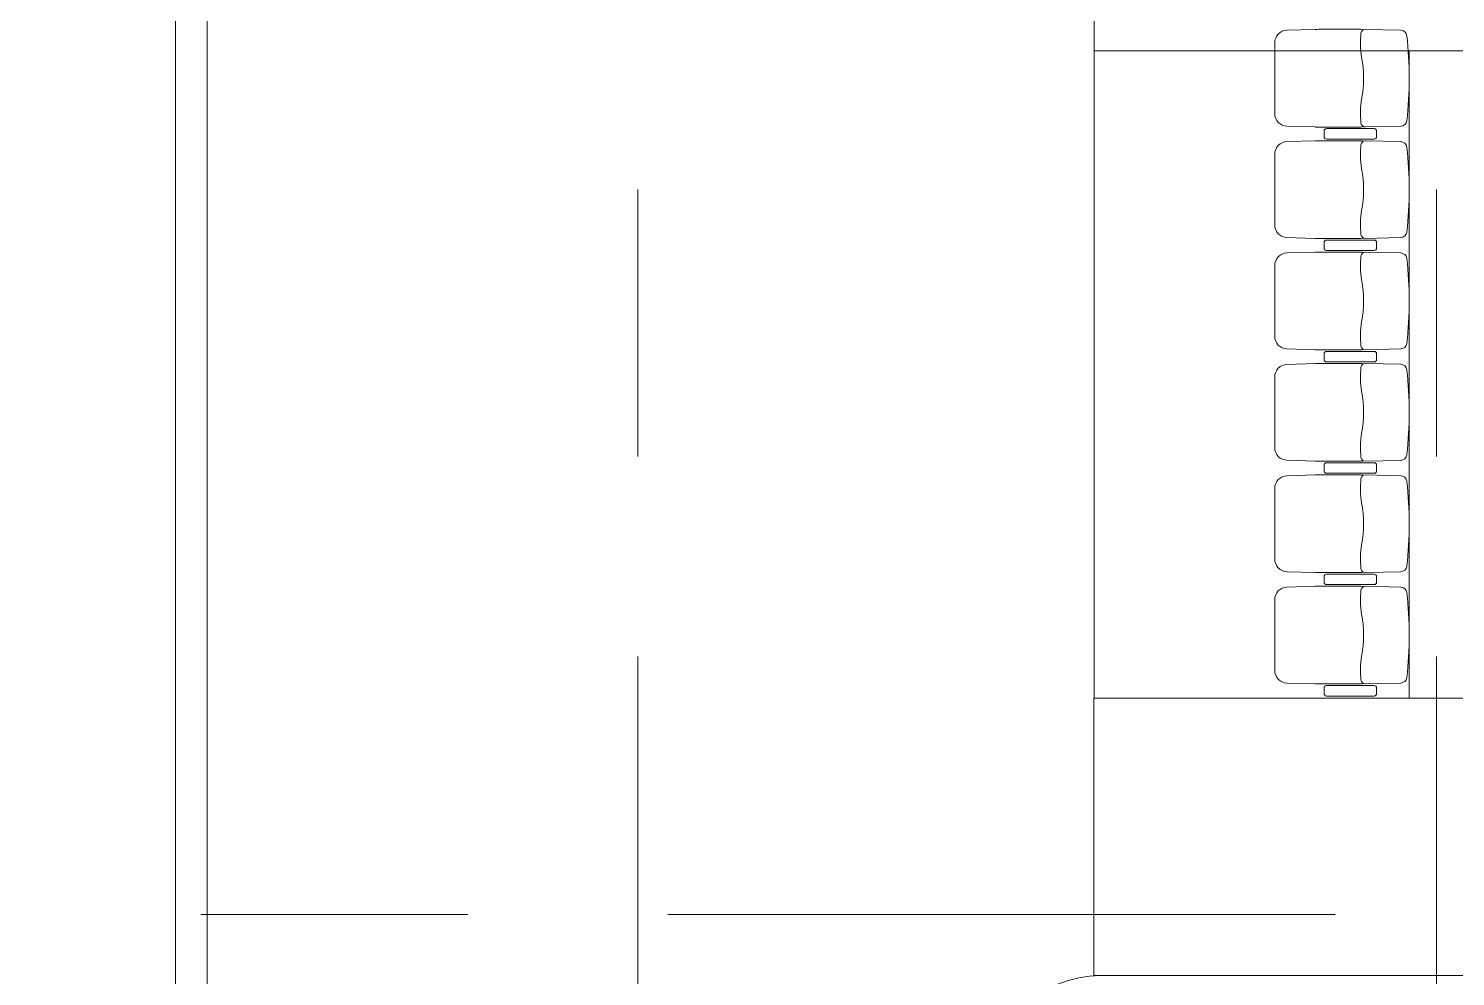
# Model space of a CAD drawing. Header units: millimetres. Extents: x 48966 to 155647, y -43515 to 30475.
# Drawn here: x 103632 to 110422, y -10077 to -5567 of the extents above; entities that cross this region are included whole.
import ezdxf

# ---------------------------------------------------------------- set-up
doc = ezdxf.new("R2010")
doc.units = ezdxf.units.MM
doc.linetypes.add('IMPORT-01 Штриховая _2 мм_', pattern=[600, 400, -200])
doc.linetypes.add('Осевые', pattern=[6350, 1270, -952.5, 3175, -952.5])
for name, color, linetype, lineweight in [('_Разделитель помещений_', 7, 'IMPORT-01 Штриховая _2 мм_', 9), ('Оси-2', 7, 'Осевые', 9), ('Перекрытия', 7, 'Continuous', 9), ('Стены', 7, 'Continuous', 9)]:
    doc.layers.add(name, color=color, linetype=linetype, lineweight=lineweight)
doc.layers.add('Ломаная-1', color=7, linetype='Continuous', lineweight=9, true_color=0x656565)
doc.layers.add('Рассадка_партер_ТХ_К_dwg-1', color=7, linetype='Continuous', lineweight=9, true_color=0x656565)

# ---------------------------------------------------------------- blocks, each defined once
blk = doc.blocks.new('Рассадка_партер_ТХ_К_dwg_A$C344E6C13-8379877-План 2-го этажа на отм_ 0_000')
at = {"layer": 'Ломаная-1'}
for p, q in [((155.4, 537), (155.4, 563)), ((167.4, 575), (393.5, 575)), ((405.5, 537), (405.5, 563)), ((40.7, 513.5), (209.3, 517.1)), ((167.4, 525), (393.5, 525)), ((431.8, 517.5), (229.9, 517.5)), ((448.3, 517.3), (581.9, 513.2)), ((640.1, 116.7), (640.1, 453.3)), ((40.7, 56.5), (209.3, 52.9)), ((155.4, 7), (155.4, 33)), ((167.4, 45), (393.5, 45)), ((431.8, 52.5), (229.9, 52.5)), ((405.5, 7), (405.5, 33)), ((581.9, 56.8), (448.3, 52.7)), ((167.4, -5), (393.5, -5))]:
    blk.add_line(p, q, dxfattribs=at)
for centre, radius, start, end in [((167.4, 563), 12, 90, 180), ((393.5, 563), 12, 0, 90), ((1777.1, 285), 1777.1, 173.46665, 186.53335), ((41.3, 483.5), 30, 91.2274, 172.94441), ((167.4, 537), 12, 180, 270), ((209.7, 497.1), 20, 6.40313, 91.2274), ((229.9, 477.5), 40, 90, 108.04995), ((-214.8, 451.7), 447, 351.42184, 6.12423), ((393.5, 537), 12, 270, 360), ((431.8, -32.5), 550, 88.28164, 90), ((580.1, 453.3), 60, 360, 88.28164), ((722.2, 285), 505, 168.57881, 191.42119), ((-214.8, 118.3), 447, 353.87577, 8.57816), ((41.3, 86.5), 30, 187.05559, 268.7726), ((209.7, 72.9), 20, 268.7726, 353.59687), ((580.1, 116.7), 60, 271.71836, 0), ((167.4, 33), 12, 90, 180), ((167.4, 7), 12, 180, 270), ((229.9, 92.5), 40, 251.95005, 270), ((393.5, 33), 12, 0, 90), ((393.5, 7), 12, 270, 0), ((431.8, 602.5), 550, 270, 271.71836)]:
    blk.add_arc(centre, radius, start, end, dxfattribs=at)
blk = doc.blocks.new('Рассадка_партер_ТХ_К_dwg_Сидения_партер _по П__dwg-6688590-План 2-го этажа на отм_ 0_000-8379879-План 2-го этажа на отм_ 0_000')
at = {"layer": 'Ломаная-1'}
for p, q in [((30832.1, 18197.7), (30965.6, 18201.7)), ((30982.1, 18201.9), (31184, 18201.9)), ((31373.3, 18197.9), (31204.6, 18201.5)), ((30773.9, 18137.7), (30773.9, 17801.1)), ((31414, 18099.4), (31414, 15019.4)), ((30965.6, 17737.2), (30832.1, 17741.2)), ((30982.1, 17736.9), (31184, 17736.9)), ((31246.5, 17729.4), (31020.5, 17729.4)), ((31373.3, 17740.9), (31204.6, 17737.3)), ((31008.5, 17717.4), (31008.5, 17691.4)), ((31246.5, 17679.4), (31020.5, 17679.4)), ((31258.5, 17717.4), (31258.5, 17691.4))]:
    blk.add_line(p, q, dxfattribs=at)
at = {"layer": 'Ломаная-1', "flags": 128}
for points in [[(32364, 22079.4), (29914, 22079.4), (29914, 18099.4), (32364, 18099.4)], [(32364, 13699.4), (29913.8, 13699.4), (29913.8, 15019.4), (32364, 15019.4), (29914, 15019.4), (29914, 18099.4), (32364, 18099.4)]]:
    blk.add_lwpolyline(points, dxfattribs=at)
at = {"layer": 'Ломаная-1'}
for centre, radius, start, end in [((30833.9, 18137.7), 60, 91.71836, 180), ((30982.1, 17651.9), 550, 90, 91.71836), ((31184, 18161.9), 40, 71.95005, 90), ((31204.2, 18181.5), 20, 88.7726, 173.59687), ((31372.6, 18167.9), 30, 7.05559, 88.7726), ((31628.8, 18136.1), 447, 173.87577, 188.57816), ((29636.9, 17969.4), 1777.1, 353.46665, 6.53335), ((30691.8, 17969.4), 505, 348.57881, 11.42119), ((31628.8, 17802.7), 447, 171.42184, 186.12423), ((30833.9, 17801.1), 60, 180, 268.28164), ((30982.1, 18286.9), 550, 268.28164, 270), ((31020.5, 17717.4), 12, 90, 180), ((31184, 17776.9), 40, 270, 288.04995), ((31204.2, 17757.3), 20, 186.40313, 271.2274), ((31246.5, 17717.4), 12, 0, 90), ((31372.6, 17770.9), 30, 271.2274, 352.94441), ((31020.5, 17691.4), 12, 180, 270), ((31246.5, 17691.4), 12, 270, 0)]:
    blk.add_arc(centre, radius, start, end, dxfattribs=at)
at = {"rotation": 180}
for p in [(31414, 17724.4), (31414, 17194.4), (31414, 17194.4), (31414, 16664.4), (31414, 16134.4), (31414, 15604.4)]:
    blk.add_blockref('Рассадка_партер_ТХ_К_dwg_A$C344E6C13-8379877-План 2-го этажа на отм_ 0_000', p, dxfattribs=at)
blk = doc.blocks.new('Рассадка_партер_ТХ_К_dwg-8379875-План 2-го этажа на отм_ 0_000')
blk.add_blockref('Рассадка_партер_ТХ_К_dwg_Сидения_партер _по П__dwg-6688590-План 2-го этажа на отм_ 0_000-8379879-План 2-го этажа на отм_ 0_000', (-26490.8, -9322.1))

msp = doc.modelspace()

# ---------------------------------------------------------------- linework, layer by layer
at = {"layer": '_Разделитель помещений_'}
msp.add_line((104481.6, 11167.1), (104481.6, -18517.9), dxfattribs=at)
at = {"layer": 'Оси-2'}
for p, q in [((104331.6, 25417.1), (104331.6, -41737.8)), ((106531.6, 25417.1), (106531.6, -41737.8)), ((110331.6, 25417.1), (110331.6, -41737.8)), ((150171.6, -9782.9), (50565.6, -9782.9))]:
    msp.add_line(p, q, dxfattribs=at)
at = {"layer": 'Перекрытия'}
for p, q in [((104331.6, -10082.9), (104331.6, 2717.1)), ((104481.6, -3682.9), (104481.6, -10082.9))]:
    msp.add_line(p, q, dxfattribs=at)
at = {"layer": 'Стены'}
msp.add_line((108731.6, -10072.9), (120123.5, -10072.9), dxfattribs=at)
msp.add_arc((108731.6, -10582.9), 510, 90, 180, dxfattribs=at)

# ---------------------------------------------------------------- block references
at = {"layer": 'Рассадка_партер_ТХ_К_dwg-1'}
msp.add_blockref('Рассадка_партер_ТХ_К_dwg-8379875-План 2-го этажа на отм_ 0_000', (105278.4, -14450.2), dxfattribs=at)

doc.saveas('drawing.dxf')
